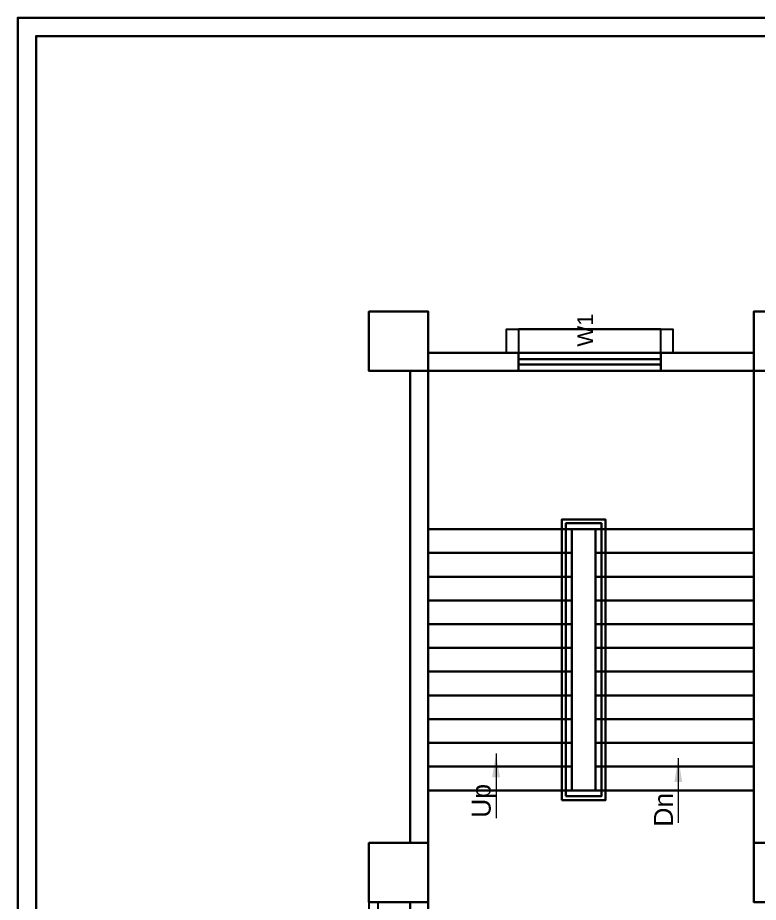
# Model space of a CAD drawing. Header units: millimetres. Extents: x 3552052 to 4144896, y -707811 to -630695.
# Drawn here: x 3608936 to 3618298, y -645404 to -634224 of the extents above; entities that cross this region are included whole.
import ezdxf
from ezdxf.enums import TextEntityAlignment as Align

# ---------------------------------------------------------------- set-up
doc = ezdxf.new("R2010")
doc.units = ezdxf.units.MM
doc.header["$LTSCALE"] = 6
doc.header["$MEASUREMENT"] = 0
doc.layers.get('0').update_dxf_attribs({"linetype": 'CONTINUOUS', "lineweight": 0})
for name, color, linetype, lineweight in [('BLOCK HACTH', 10, 'CONTINUOUS', 0), ('Chajja', 7, 'CONTINUOUS', 0), ('COL', 5, 'CONTINUOUS', 0), ('JOINERY', 7, 'CONTINUOUS', 0), ('Railing', 21, 'CONTINUOUS', 0), ('Staircase', 7, 'CONTINUOUS', 0), ('WALL', 8, 'CONTINUOUS', 0), ('Window', 161, 'CONTINUOUS', 0)]:
    doc.layers.add(name, color=color, linetype=linetype, lineweight=lineweight)
doc.styles.add('ARI', font='arial.ttf')
doc.styles.add('ARIAL', font='arial.ttf')
doc.dimstyles.new('int. dim', dxfattribs={"dimtxt": 900, "dimasz": 450, "dimexe": 150, "dimexo": 150, "dimgap": 150, "dimtad": 0, "dimdec": 0, "dimzin": 12, "dimdsep": 46, "dimtxsty": 'ARI', "dimblk": 'ARCHTICK', "dimcen": 1.5, "dimdle": 150, "dimclrd": 256, "dimclre": 256, "dimclrt": 7, "dimazin": 0, "dimtfac": 1, "dimtdec": 0, "dimtix": 1, "dimtmove": 2, "dimatfit": 3, "dimfxl": 1, "dimtolj": 1, "dimtzin": 0, "dimlwd": -1, "dimlwe": -1, "dimarcsym": 0})

# ---------------------------------------------------------------- blocks, each defined once
blk = doc.blocks.new('_ArchTick')
at = {"color": 0, "linetype": 'ByBlock', "const_width": 0.15}
blk.add_lwpolyline([(-0.5, -0.5), (0.5, 0.5)], dxfattribs=at)

msp = doc.modelspace()

# ---------------------------------------------------------------- linework, layer by layer
at = {"color": 7, "lineweight": 30}
for points in [[(3654017.3, -634223.7), (3654017.3, -666235.1), (3608936.1, -666235.1), (3608936.1, -634223.7)], [(3653785.4, -634455.5), (3653785.4, -666003.3), (3609167.9, -666003.3), (3609167.9, -634455.5)]]:
    msp.add_lwpolyline(points, close=True, dxfattribs=at)
at = {"layer": 'BLOCK HACTH', "color": 7, "lineweight": 30}
msp.add_lwpolyline([(3615940.4, -643988.9), (3616240.4, -643988.9), (3616240.4, -640688.9), (3615940.4, -640688.9)], close=True, dxfattribs=at)
at = {"layer": 'Chajja', "color": 7, "lineweight": 30}
msp.add_line((3615265.4, -638158.9), (3617065.4, -638158.9), dxfattribs=at)
at = {"layer": 'Chajja', "color": 251, "lineweight": -3}
for points in [[(3615115.4, -638458.9), (3615115.4, -638158.9), (3615265.4, -638158.9), (3615265.4, -638458.9)], [(3617065.4, -638458.9), (3617065.4, -638158.9), (3617215.4, -638158.9), (3617215.4, -638458.9)]]:
    msp.add_lwpolyline(points, dxfattribs=at)
at = {"layer": 'COL', "color": 7, "lineweight": 30}
for points in [[(3614125.4, -638688.9), (3613375.4, -638688.9), (3613375.4, -637938.9), (3614125.4, -637938.9)], [(3618240.4, -638688.9), (3618990.4, -638688.9), (3618990.4, -637938.9), (3618240.4, -637938.9)], [(3613375.4, -645403.9), (3614125.4, -645403.9), (3614125.4, -644653.9), (3613375.4, -644653.9)], [(3618240.4, -645403.9), (3618990.4, -645403.9), (3618990.4, -644653.9), (3618240.4, -644653.9)]]:
    msp.add_lwpolyline(points, close=True, dxfattribs=at)
at = {"layer": 'Railing', "color": 7, "lineweight": 30}
for points in [[(3615815.4, -644113.9), (3616365.4, -644113.9), (3616365.4, -640563.9), (3615815.4, -640563.9)], [(3615865.4, -644063.9), (3616315.4, -644063.9), (3616315.4, -640613.9), (3615865.4, -640613.9)]]:
    msp.add_lwpolyline(points, close=True, dxfattribs=at)
at = {"layer": 'Staircase', "color": 7, "lineweight": 30}
for p, q in [((3615940.4, -640688.9), (3614125.4, -640688.9)), ((3616240.4, -640688.9), (3618240.4, -640688.9)), ((3615940.4, -640988.9), (3614125.4, -640988.9)), ((3616240.4, -640988.9), (3618240.4, -640988.9)), ((3615940.4, -641288.9), (3614125.4, -641288.9)), ((3616240.4, -641288.9), (3618240.4, -641288.9)), ((3615940.4, -641588.9), (3614125.4, -641588.9)), ((3616240.4, -641588.9), (3618240.4, -641588.9)), ((3615940.4, -641888.9), (3614125.4, -641888.9)), ((3616240.4, -641888.9), (3618240.4, -641888.9)), ((3615940.4, -642188.9), (3614125.4, -642188.9)), ((3616240.4, -642188.9), (3618240.4, -642188.9)), ((3615940.4, -642488.9), (3614125.4, -642488.9)), ((3616240.4, -642488.9), (3618240.4, -642488.9)), ((3615940.4, -642788.9), (3614125.4, -642788.9)), ((3616240.4, -642788.9), (3618240.4, -642788.9)), ((3615940.4, -643088.9), (3614125.4, -643088.9)), ((3616240.4, -643088.9), (3618240.4, -643088.9)), ((3615940.4, -643388.9), (3614125.4, -643388.9)), ((3616240.4, -643388.9), (3618240.4, -643388.9)), ((3615940.4, -643688.9), (3614125.4, -643688.9)), ((3616240.4, -643688.9), (3618240.4, -643688.9)), ((3615940.4, -643988.9), (3614125.4, -643988.9)), ((3616240.4, -643988.9), (3618240.4, -643988.9))]:
    msp.add_line(p, q, dxfattribs=at)
at = {"layer": 'WALL', "color": 7, "lineweight": 30}
for p, q in [((3618240.4, -638458.9), (3614125.4, -638458.9)), ((3613895.4, -638688.9), (3613895.4, -644653.9)), ((3614125.4, -638688.9), (3614125.4, -644653.9)), ((3618240.4, -638688.9), (3614125.4, -638688.9)), ((3618240.4, -638688.9), (3618240.4, -644653.9)), ((3613895.4, -645403.9), (3613895.4, -646003.9)), ((3614125.4, -645403.9), (3614125.4, -646003.9)), ((3618240.4, -645404.9), (3618240.4, -645403.9))]:
    msp.add_line(p, q, dxfattribs=at)
at = {"layer": 'WALL', "color": 251, "lineweight": -3}
for points in [[(3618240.4, -645403.9), (3618240.4, -638688.9), (3621070.4, -638688.9)], [(3613375.4, -645403.9), (3613375.4, -646003.9), (3613895.4, -646003.9)], [(3613490.4, -645403.9), (3613490.4, -645888.9), (3613895.4, -645888.9)]]:
    msp.add_lwpolyline(points, dxfattribs=at)
at = {"layer": 'Window', "color": 7, "lineweight": 30}
for points in [[(3617065.4, -638458.9), (3617065.4, -638688.9), (3615265.4, -638688.9), (3615265.4, -638458.9)], [(3617065.4, -638538.9), (3617065.4, -638608.9), (3615265.4, -638608.9), (3615265.4, -638538.9)]]:
    msp.add_lwpolyline(points, close=True, dxfattribs=at)

# ---------------------------------------------------------------- texts
at = {"layer": 'JOINERY', "color": 251, "lineweight": -3, "style": 'ARIAL', "width": 1}
msp.add_text('W1', height=200, rotation=90, dxfattribs=at).set_placement((3616209.7, -638381.4))
at = {"layer": 'Staircase', "color": 251, "lineweight": -3, "style": 'ARIAL'}
for s, p in [('Up', (3614914.8, -644121.8)), ('Dn', (3617218.5, -644234.3))]:
    msp.add_text(s, height=240, rotation=90, dxfattribs=at).set_placement(p, align=Align.CENTER)

# ---------------------------------------------------------------- leaders
at = {"layer": 'Staircase', "color": 251, "lineweight": -3}
for points in [[(3614983.1, -643523.2, -101230.8), (3614983.1, -644338.6, -101230.8)], [(3617286.7, -643582, -101230.8), (3617286.7, -644397.4, -101230.8)]]:
    msp.add_leader(points, dimstyle='int. dim', override={"dimasz": 300, "dimgap": 70, "dimtad": 0}, dxfattribs=at)

doc.saveas('drawing.dxf')
